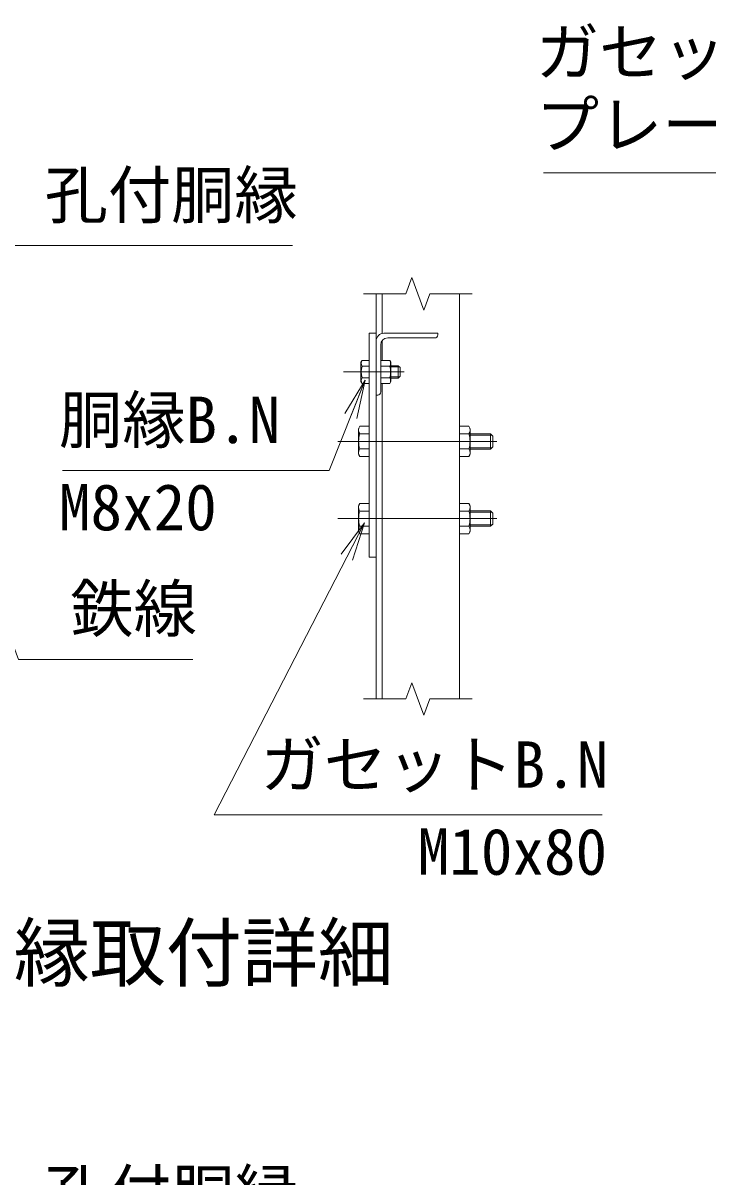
# Model space of a CAD drawing. Units: millimetres, scale not verified. Extents: x -10500 to 10500, y -7425 to 7425.
# Drawn here: x 5818 to 7592, y 1323 to 4313 of the extents above; entities that cross this region are included whole.
import ezdxf
from ezdxf.enums import TextEntityAlignment as Align

# ---------------------------------------------------------------- set-up
doc = ezdxf.new("R2010")
doc.units = ezdxf.units.MM
doc.header["$LTSCALE"] = 50
doc.linetypes.add('USER1', pattern=[50.8, 31.75, -6.35, 6.35, -6.35])
for name, color, linetype, lineweight in [('0-0_D-STR3', 3, 'Continuous', 13), ('0-1_D-STR1', 1, 'Continuous', 18), ('0-2_D-BMK', 2, 'USER1', 13), ('0-4_D-STR-TXT', 7, 'Continuous', 9), ('0-6_D-STR-DIM', 7, 'Continuous', 9), ('0-7_0', 7, 'Continuous', 9)]:
    doc.layers.add(name, color=color, linetype=linetype, lineweight=lineweight)
doc.layers.add('0-3_D-TTL-TXT', color=7, linetype='Continuous')
doc.styles.add('ＭＳ ゴシック', font='')
doc.styles.get('ＭＳ ゴシック').set_extended_font_data('MS Gothic')

# ---------------------------------------------------------------- blocks, each defined once
blk = doc.blocks.new('_Open')
at = {"layer": '0-7_0'}
blk.add_line((-50, 8.33), (0, 0), dxfattribs=at)
blk.add_lwpolyline([(-50, -8.33), (0, 0), (-50, 0)], dxfattribs=at)

msp = doc.modelspace()

# ---------------------------------------------------------------- linework, layer by layer
at = {"layer": '0-0_D-STR3'}
for p, q in [((6714.44, 2928.99), (6714.44, 3508.99)), ((6714.44, 3508.99), (6732.44, 3508.99)), ((6693.24, 3434.19), (6696.02, 3439.01)), ((6714.44, 3439.01), (6696.02, 3439.01)), ((6714.44, 3439.01), (6714.44, 3378.97)), ((6744.44, 3439.01), (6767.54, 3439.01)), ((6744.44, 3378.97), (6744.44, 3439.01)), ((6767.54, 3439.01), (6770.44, 3433.99)), ((6693.24, 3434.19), (6693.24, 3383.79)), ((6714.44, 3424), (6696.02, 3424)), ((6744.44, 3424), (6767.54, 3424)), ((6770.44, 3383.99), (6770.44, 3433.99)), ((6770.44, 3424.99), (6789.64, 3424.99)), ((6770.44, 3421.99), (6792.64, 3421.99)), ((6789.64, 3424.99), (6794.44, 3420.19)), ((6789.64, 3424.99), (6789.64, 3392.99)), ((6794.44, 3420.19), (6794.44, 3397.79)), ((6693.24, 3383.79), (6696.02, 3378.97)), ((6714.44, 3393.98), (6696.02, 3393.98)), ((6714.44, 3378.97), (6696.02, 3378.97)), ((6744.44, 3393.98), (6767.54, 3393.98)), ((6744.44, 3378.97), (6767.54, 3378.97)), ((6767.54, 3378.97), (6770.44, 3383.99)), ((6770.44, 3395.99), (6792.64, 3395.99)), ((6770.44, 3392.99), (6789.64, 3392.99)), ((6789.64, 3392.99), (6794.44, 3397.79)), ((6686.44, 3261.99), (6690.05, 3268.25)), ((6686.44, 3261.99), (6686.44, 3195.99)), ((6690.05, 3268.25), (6714.44, 3268.25)), ((6714.44, 3268.25), (6714.44, 3189.73)), ((6972.82, 3268.25), (6948.44, 3268.25)), ((6948.44, 3268.25), (6948.44, 3189.73)), ((6976.44, 3261.99), (6972.82, 3268.25)), ((6976.44, 3261.99), (6976.44, 3195.99)), ((6690.05, 3248.62), (6714.44, 3248.62)), ((6972.82, 3248.62), (6948.44, 3248.62)), ((6976.44, 3248.99), (7028.44, 3248.99)), ((6976.44, 3245.39), (7032.04, 3245.39)), ((7028.44, 3248.99), (7034.44, 3242.99)), ((7034.44, 3242.99), (7034.44, 3214.99)), ((6690.05, 3209.36), (6714.44, 3209.36)), ((6972.82, 3209.36), (6948.44, 3209.36)), ((6976.44, 3212.59), (7032.04, 3212.59)), ((6976.44, 3208.99), (7028.44, 3208.99)), ((6686.44, 3195.99), (6690.05, 3189.73)), ((6690.05, 3189.73), (6714.44, 3189.73)), ((6972.82, 3189.73), (6948.44, 3189.73)), ((6976.44, 3195.99), (6972.82, 3189.73)), ((6686.44, 3061.99), (6690.05, 3068.25)), ((6686.44, 3061.99), (6686.44, 2995.99)), ((6690.05, 3068.25), (6714.44, 3068.25)), ((6714.44, 3068.25), (6714.44, 2989.73)), ((6972.82, 3068.25), (6948.44, 3068.25)), ((6948.44, 3068.25), (6948.44, 2989.73)), ((6976.44, 3061.99), (6972.82, 3068.25)), ((6976.44, 3061.99), (6976.44, 2995.99)), ((6690.05, 3048.62), (6714.44, 3048.62)), ((6972.82, 3048.62), (6948.44, 3048.62)), ((6976.44, 3048.99), (7028.44, 3048.99)), ((6976.44, 3045.39), (7032.04, 3045.39)), ((7028.44, 3048.99), (7034.44, 3042.99)), ((7034.44, 3042.99), (7034.44, 3014.99)), ((6686.44, 2995.99), (6690.05, 2989.73)), ((6690.05, 3009.36), (6714.44, 3009.36)), ((6690.05, 2989.73), (6714.44, 2989.73)), ((6972.82, 3009.36), (6948.44, 3009.36)), ((6972.82, 2989.73), (6948.44, 2989.73)), ((6976.44, 2995.99), (6972.82, 2989.73)), ((6976.44, 3012.59), (7032.04, 3012.59)), ((6976.44, 3008.99), (7028.44, 3008.99)), ((6714.44, 2928.99), (6732.44, 2928.99))]:
    msp.add_line(p, q, dxfattribs=at)
for points in [[(7028.44, 3248.99), (7028.44, 3208.99), (7034.44, 3214.99)], [(7028.44, 3048.99), (7028.44, 3008.99), (7034.44, 3014.99)]]:
    msp.add_lwpolyline(points, dxfattribs=at)
for centre, radius, start, end in [((6706.99, 3431.51), 13.29, 145.61585, 214.38415), ((6756.57, 3431.51), 13.29, 325.61586, 34.38414), ((6743.38, 3408.99), 49.68, 162.4121, 197.5879), ((6720.18, 3408.99), 49.68, 342.4121, 17.5879), ((6706.99, 3386.47), 13.29, 145.61585, 214.38415), ((6756.57, 3386.47), 13.29, 325.61585, 34.38416), ((6704.4, 3258.43), 17.38, 145.61575, 214.38425), ((6958.48, 3258.43), 17.38, 325.61575, 34.38425), ((6751.98, 3228.99), 64.96, 162.41205, 197.58795), ((6910.9, 3228.99), 64.96, 342.41205, 17.58795), ((6704.4, 3199.54), 17.38, 145.61575, 214.38425), ((6958.48, 3199.54), 17.38, 325.61575, 34.38425), ((6704.4, 3058.43), 17.38, 145.61575, 214.38425), ((6958.48, 3058.43), 17.38, 325.61575, 34.38425), ((6751.98, 3028.99), 64.96, 162.41205, 197.58795), ((6910.9, 3028.99), 64.96, 342.41205, 17.58795), ((6704.4, 2999.54), 17.38, 145.61575, 214.38425), ((6958.48, 2999.54), 17.38, 325.61575, 34.38425)]:
    msp.add_arc(centre, radius, start, end, dxfattribs=at)
at = {"layer": '0-1_D-STR1'}
for p, q in [((6732.44, 2561.63), (6732.44, 3611.61)), ((6748.44, 3508.58), (6748.44, 3611.61)), ((6948.44, 2561.63), (6948.44, 3611.61)), ((6752.44, 3508.99), (6892.44, 3508.99)), ((6892.44, 3504.99), (6892.44, 3508.99)), ((6732.44, 3348.99), (6732.44, 3488.99)), ((6744.44, 3356.99), (6744.44, 3478.99)), ((6748.44, 3439.01), (6748.44, 3490.3)), ((6762.44, 3496.99), (6884.44, 3496.99)), ((6748.44, 2561.63), (6748.44, 3378.97)), ((6736.44, 3348.99), (6732.44, 3348.99))]:
    msp.add_line(p, q, dxfattribs=at)
for centre, radius, start, end in [((6752.44, 3488.99), 20, 90, 180), ((6884.44, 3504.99), 8, 270, 0), ((6762.44, 3478.99), 18, 90, 180), ((6736.44, 3356.99), 8, 270, 0)]:
    msp.add_arc(centre, radius, start, end, dxfattribs=at)
at = {"layer": '0-2_D-BMK'}
for p, q in [((6647.69, 3408.99), (6805.19, 3408.99)), ((6632.83, 3228.99), (7044.82, 3228.99)), ((6632.83, 3028.99), (7044.82, 3028.99))]:
    msp.add_line(p, q, dxfattribs=at)
at = {"layer": '0-4_D-STR-TXT'}
for points in [[(7166.54, 3924.41), (7912.5, 3924.41), (8054.85, 4188.25)], [(6516.16, 3736.31), (5743.54, 3736.31), (5623.99, 3458.33)], [(6257.91, 2663.75), (5805.72, 2663.75), (5525.22, 3425.63)], [(5919.48, 3153.6), (6610.87, 3153.6), (6703.01, 3385.82)], [(7317.94, 2261.18), (6313.1, 2261.18), (6701.57, 3016.29)]]:
    msp.add_lwpolyline(points, dxfattribs=at)
at = {"layer": '0-6_D-STR-DIM'}
for p, q in [((6825.05, 3653.89), (6809.66, 3611.61)), ((6855.83, 3569.32), (6825.05, 3653.89)), ((6699.44, 3611.61), (6809.66, 3611.61)), ((6871.22, 3611.61), (6855.83, 3569.32)), ((6871.22, 3611.61), (6981.44, 3611.61)), ((6825.05, 2603.92), (6809.66, 2561.63)), ((6855.83, 2519.34), (6825.05, 2603.92)), ((6699.44, 2561.63), (6809.66, 2561.63)), ((6871.22, 2561.63), (6855.83, 2519.34)), ((6871.22, 2561.63), (6981.44, 2561.63))]:
    msp.add_line(p, q, dxfattribs=at)

# ---------------------------------------------------------------- block references
at = {"layer": '0-4_D-STR-TXT', "xscale": 2, "yscale": 2}
for p, rotation in [((6703.75, 3387.68), 68.35863), ((6702.48, 3018.07), 62.77606)]:
    msp.add_blockref('_Open', p, dxfattribs=dict(at, rotation=rotation))

# ---------------------------------------------------------------- texts
at = {"layer": '0-3_D-TTL-TXT', "style": 'ＭＳ ゴシック'}
msp.add_text('主柱･中胴縁取付詳細', height=144.4, dxfattribs=at).set_placement((4907.05, 1788.73), align=Align.BOTTOM_LEFT)
at = {"layer": '0-4_D-STR-TXT', "style": 'ＭＳ ゴシック'}
for s, p in [('ガセット', (7146.23, 4141.62)), ('プレート', (7146.23, 3953.66)), ('孔付胴縁', (5873.39, 3771.26)), ('胴縁B.N', (5910.59, 3188.56)), ('M8x20', (5910.59, 2962.59)), ('鉄線', (5940.01, 2699.66)), ('ガセットB.N', (6432.79, 2295.5)), ('M10x80', (6840.29, 2070.17)), ('孔付胴縁', (5873.39, 1184.85))]:
    msp.add_text(s, height=120.2, dxfattribs=at).set_placement(p, align=Align.BOTTOM_LEFT)

doc.saveas('drawing.dxf')
